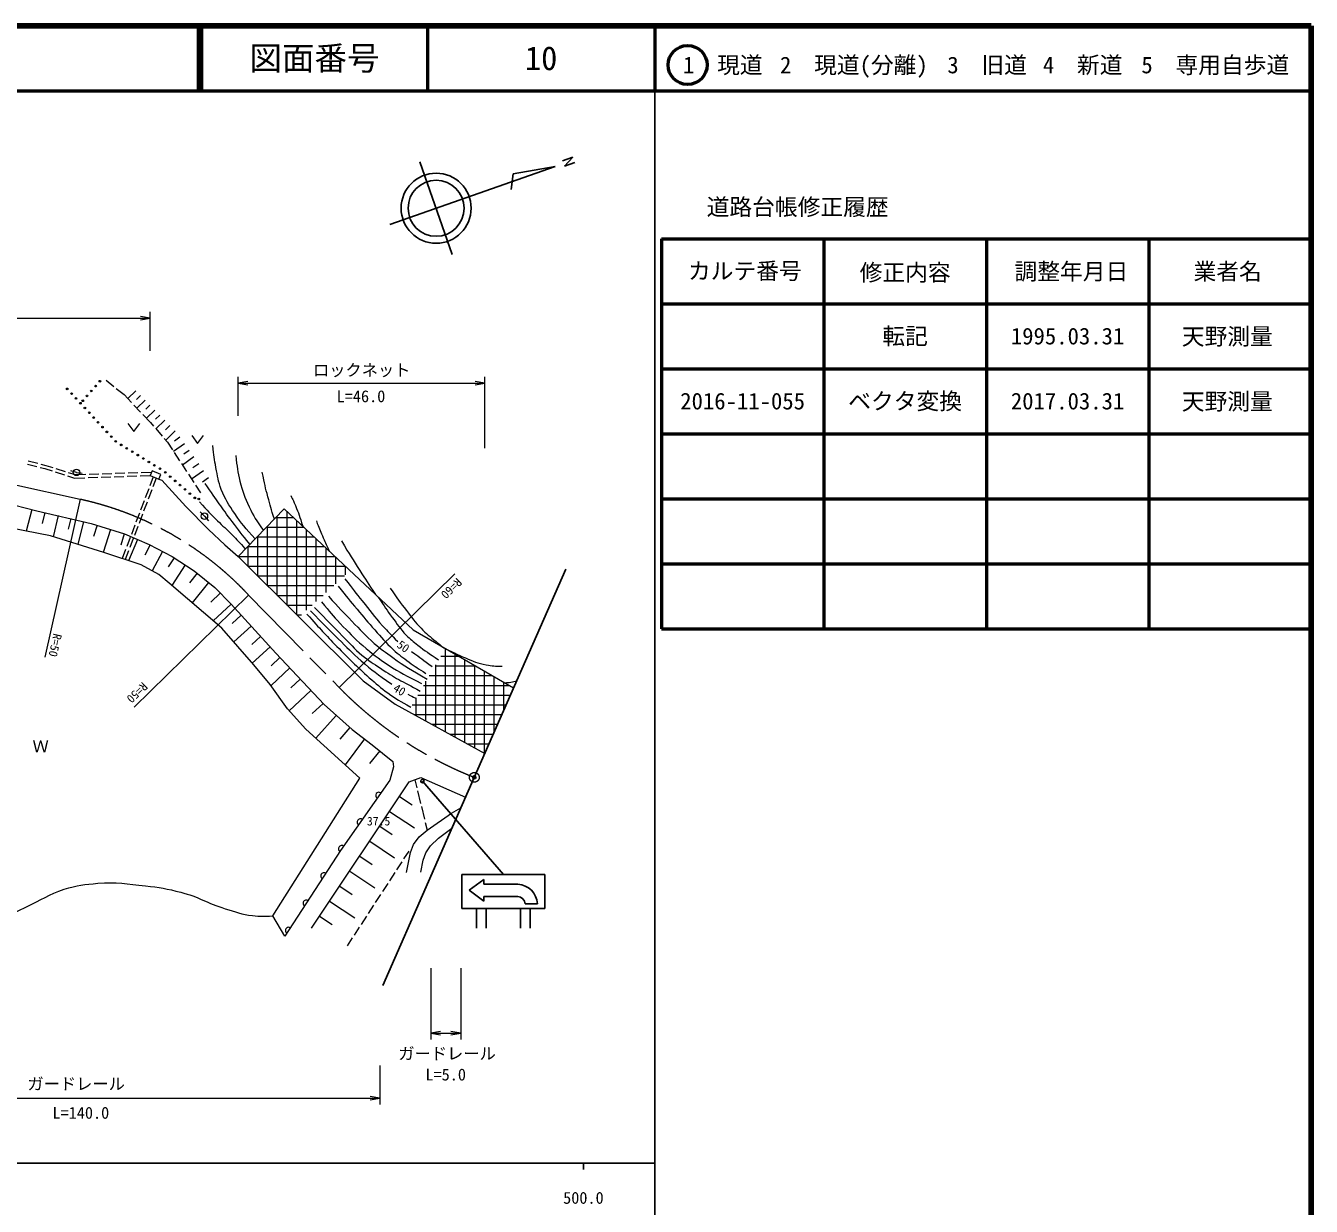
# Model space of a CAD drawing. Units: millimetres, scale not verified. Extents: x 40000 to 680000, y 20000 to 380000.
# Drawn here: x 482189 to 680000, y 198357 to 380000 of the extents above; entities that cross this region are included whole.
import ezdxf
from ezdxf.enums import TextEntityAlignment as Align

# ---------------------------------------------------------------- set-up
doc = ezdxf.new("R2010")
doc.units = ezdxf.units.MM
doc.header["$LTSCALE"] = 1000
doc.header["$PDMODE"] = 32
doc.header["$PDSIZE"] = 500
doc.linetypes.add('CHAIN', pattern=[18.5, 12, -1.5, 3.5, -1.5])
for name, color, linetype, lineweight in [('M-BMK', 2, 'CHAIN', 13), ('M-BMK-OTRS', 5, 'Continuous', 25), ('M-BMK-SRVR', 3, 'Continuous', 25), ('M-STR-HTXT', 7, 'Continuous', 13), ('M-STR-STRC', 7, 'Continuous', 25), ('M-TTL', 2, 'Continuous', 140), ('M-TTL-BAND', 7, 'Continuous', 25), ('M-TTL-FRAM', 2, 'Continuous', 50), ('M-TTL-LINE', 7, 'Continuous', 50), ('M-WORK', 1, 'Continuous', 13)]:
    doc.layers.add(name, color=color, linetype=linetype, lineweight=lineweight)
doc.layers.add('M-OTRS', color=6, linetype='Continuous')
doc.layers.add('M-TTL-TXT', color=7, linetype='Continuous')
doc.styles.add('ＭＳ ゴシック', font='')
doc.styles.get('ＭＳ ゴシック').set_extended_font_data('MS Gothic')

# ---------------------------------------------------------------- blocks, each defined once
blk = doc.blocks.new('open_arrow')
at = {"color": 0, "linetype": 'Continuous', "lineweight": -2}
blk.add_lwpolyline([(7.5, 1.25), (0, 0), (7.5, -1.25)], dxfattribs=at)

msp = doc.modelspace()

# ---------------------------------------------------------------- hatches: boundary and pattern name
at = {"layer": 'M-WORK'}
h = msp.add_hatch(dxfattribs=at)
h.set_pattern_fill('USER', color=256, style=0, pattern_type=2)
h.set_pattern_definition([(360, (523898, 295357), (0, 1500), []), (90, (523898, 295357), (-1500, 0), [])])
h.paths.add_polyline_path([(514875, 298345), (521980, 305649), (532106, 296134), (524242, 289015)])
h = msp.add_hatch(dxfattribs=at)
h.set_pattern_fill('USER', color=256, style=0, pattern_type=2)
h.set_pattern_definition([(360, (549777, 274010), (0, 1500), []), (90, (549777, 274010), (-1500, 0), [])])
h.paths.add_polyline_path([(541048, 274518), (546745, 284172), (557251, 278102), (552832, 268039)])

# ---------------------------------------------------------------- linework, layer by layer
at = {"layer": 'M-BMK'}
for p, q in [((480344, 309423), (490570, 307131)), ((516480, 292408), (530395, 278202))]:
    msp.add_line(p, q, dxfattribs=at)
msp.add_circle((551215, 264355), 750, dxfattribs=at)
for centre, radius, start, end in [((479945, 258273), 50000, 43.0544, 77.73078), ((573302, 320142), 60000, 224.34721, 248.40021)]:
    msp.add_arc(centre, radius, start, end, dxfattribs=at)
at = {"layer": 'M-BMK-OTRS'}
for p, q in [((551215, 264355), (565287, 296402)), ((537143, 232309), (551215, 264355))]:
    msp.add_line(p, q, dxfattribs=at)
at = {"layer": 'M-BMK-SRVR'}
for p, q in [((563641, 358319), (538217, 349429)), ((547825, 344799), (542846, 359037)), ((563641, 358319), (557184, 357202)), ((564809, 359225), (566379, 359774)), ((566379, 359774), (565089, 358409)), ((565089, 358409), (566662, 358969)), ((557184, 357202), (556878, 354813))]:
    msp.add_line(p, q, dxfattribs=at)
for radius in [5387, 4309]:
    msp.add_circle((545336, 351918), radius, dxfattribs=at)
at = {"layer": 'M-OTRS'}
msp.add_point((551215, 264355), dxfattribs=at)
at = {"layer": 'M-STR-HTXT'}
for p, q in [((437818, 335000), (501353, 335000)), ((501353, 330000), (501353, 336000)), ((514875, 320000), (514875, 326000)), ((514875, 325000), (552832, 325000)), ((552832, 315000), (552832, 326000)), ((490570, 307131), (485124, 282831)), ((530395, 278202), (548235, 295675)), ((516480, 292408), (498853, 275143)), ((544507, 235000), (544507, 224000)), ((549119, 235000), (549119, 224000)), ((544507, 225000), (549119, 225000)), ((536666, 220000), (536666, 214000)), ((444243, 215000), (536666, 215000))]:
    msp.add_line(p, q, dxfattribs=at)
at = {"layer": 'M-STR-STRC'}
for p, q in [((555704, 249407), (543235, 263778)), ((562048, 249407), (549298, 249407)), ((549298, 249407), (549298, 244157)), ((562048, 244157), (562048, 249407)), ((552673, 248657), (550423, 246970)), ((552673, 247907), (552673, 248657)), ((557923, 247907), (552673, 247907)), ((552673, 245282), (550423, 246970)), ((557923, 246032), (552673, 246032)), ((552673, 246032), (552673, 245282)), ((549298, 244157), (562048, 244157)), ((551548, 244157), (551548, 241157)), ((553048, 244157), (553048, 241157)), ((558298, 244157), (558298, 241157)), ((560923, 244907), (559048, 244907)), ((559798, 244157), (559798, 241157))]:
    msp.add_line(p, q, dxfattribs=at)
msp.add_circle((543235, 263778), 250, dxfattribs=at)
for radius, start, end in [(3193, 3.36646, 86.63354), (1326, 8.1301, 81.8699)]:
    msp.add_arc((557736, 244720), radius, start, end, dxfattribs=at)
at = {"layer": 'M-TTL'}
for p, q in [((680000, 380000), (40000, 380000)), ((680000, 20000), (680000, 380000))]:
    msp.add_line(p, q, dxfattribs=at)
at = {"layer": 'M-TTL-BAND'}
for p, q in [((579000, 20000), (579000, 370000)), ((40000, 205000), (579000, 205000)), ((568000, 205000), (568000, 204000))]:
    msp.add_line(p, q, dxfattribs=at)
at = {"layer": 'M-TTL-FRAM'}
for p, q in [((580000, 347197), (580000, 287197)), ((580000, 347197), (680000, 347197)), ((580000, 287197), (680000, 287197))]:
    msp.add_line(p, q, dxfattribs=at)
at = {"layer": 'M-TTL-LINE'}
for p, q in [((508747, 380000), (508747, 370000)), ((509247, 380000), (509247, 370000)), ((543997, 380000), (543997, 370000)), ((579000, 380000), (579000, 370000)), ((40000, 370000), (680000, 370000)), ((605000, 347197), (605000, 287197)), ((630000, 347197), (630000, 287197)), ((655000, 347197), (655000, 287197)), ((580000, 337197), (680000, 337197)), ((580000, 327197), (680000, 327197)), ((580000, 317197), (680000, 317197)), ((580000, 307197), (680000, 307197)), ((580000, 297197), (680000, 297197))]:
    msp.add_line(p, q, dxfattribs=at)
msp.add_circle((584031, 373958), 3000, dxfattribs=at)
at = {"layer": 'M-WORK'}
for p, q in [((494544, 325459), (495738, 324506)), ((496129, 324195), (497323, 323242)), ((497323, 323242), (498489, 322006)), ((499117, 323833), (497901, 322629)), ((499840, 323104), (499232, 322502)), ((498832, 321642), (499861, 320551)), ((500562, 322374), (499310, 321135)), ((501306, 321623), (500680, 321003)), ((502049, 320871), (500761, 319596)), ((497924, 318779), (498824, 317579)), ((498824, 317579), (499724, 318779)), ((500204, 320187), (501369, 318950)), ((501369, 318950), (501867, 318379)), ((502815, 320098), (502170, 319460)), ((503580, 319325), (502218, 317977)), ((504389, 318508), (503708, 317834)), ((502195, 318003), (503181, 316872)), ((505198, 317691), (503732, 316240)), ((505924, 316691), (505080, 316097)), ((507739, 316932), (508639, 315732)), ((508639, 315732), (509539, 316932)), ((503510, 316495), (504008, 315925)), ((504008, 315925), (504772, 314751)), ((506635, 315679), (504943, 314488)), ((507350, 314663), (506504, 314068)), ((482585, 313038), (484040, 312672)), ((484525, 312550), (485288, 312358)), ((505044, 314332), (505863, 313075)), ((506136, 312656), (506954, 311399)), ((508065, 313648), (506299, 312405)), ((508810, 312588), (507927, 311967)), ((482460, 312533), (483915, 312167)), ((484400, 312045), (485146, 311858)), ((485146, 311858), (486241, 311509)), ((485288, 312358), (486349, 312021)), ((486718, 311358), (488147, 310903)), ((486825, 311869), (488255, 311415)), ((488624, 310752), (489719, 310404)), ((488731, 311263), (489791, 310926)), ((490002, 311281), (489116, 311531)), ((489791, 310926), (491437, 310983)), ((490002, 311281), (490898, 311177)), ((491937, 311000), (493436, 311051)), ((493787, 310543), (495286, 310594)), ((493936, 311068), (495435, 311120)), ((495786, 310611), (497285, 310663)), ((495934, 311137), (497434, 311188)), ((497785, 310680), (499284, 310731)), ((497933, 311205), (499432, 311257)), ((499784, 310749), (501353, 310802)), ((499932, 311274), (501578, 311330)), ((501809, 310586), (501288, 309218)), ((501662, 311529), (501353, 310802)), ((501353, 310802), (502685, 310234)), ((502995, 310961), (501662, 311529)), ((502685, 310234), (502995, 310961)), ((507227, 310980), (508045, 309723)), ((509556, 311529), (507713, 310232)), ((489719, 310404), (491289, 310457)), ((491788, 310474), (493287, 310526)), ((501111, 308751), (500577, 307349)), ((502277, 310409), (501756, 309040)), ((508318, 309304), (509082, 308130)), ((510334, 310423), (509413, 309775)), ((500399, 306882), (499865, 305480)), ((500866, 306704), (500333, 305302)), ((501578, 308573), (501044, 307171)), ((483111, 305577), (482278, 302214)), ((485133, 305094), (484740, 303407)), ((499687, 305013), (499154, 303611)), ((500155, 304835), (499621, 303433)), ((509684, 304527), (509011, 305230)), ((487158, 304622), (486400, 301371)), ((489108, 304167), (488729, 302542)), ((491059, 303713), (490234, 300175)), ((493162, 303148), (492616, 301416)), ((498976, 303143), (498442, 301742)), ((499443, 302966), (498909, 301564)), ((509684, 304527), (510325, 303839)), ((495241, 302493), (494128, 298960)), ((497361, 301825), (496804, 300059)), ((498264, 301274), (497730, 299872)), ((499406, 300957), (498015, 297690)), ((498731, 301096), (498198, 299695)), ((497553, 299405), (497032, 298037)), ((498020, 299227), (497499, 297859)), ((501360, 300108), (500532, 298537)), ((503245, 299115), (501671, 296127)), ((505019, 298140), (504094, 296728)), ((506714, 297030), (504651, 293881)), ((508571, 295747), (507395, 294277)), ((510335, 294335), (507815, 291185)), ((512128, 292715), (510688, 291302)), ((513823, 290987), (511029, 288445)), ((515348, 289310), (513951, 288040)), ((516873, 287634), (514202, 285204)), ((518331, 286031), (516996, 284816)), ((519789, 284429), (517056, 281942)), ((522813, 281186), (519940, 278480)), ((521293, 282800), (519948, 281533)), ((524437, 279462), (523000, 278109)), ((526061, 277739), (522725, 274596)), ((527947, 275737), (526279, 274166)), ((529980, 273888), (526832, 270377)), ((532086, 271999), (530513, 270244)), ((534320, 270264), (531326, 266303)), ((536666, 268429), (535105, 266498)), ((542059, 263967), (542355, 262762)), ((539721, 261417), (541633, 260141)), ((542474, 262277), (542951, 260335)), ((543070, 259849), (543547, 257907)), ((538190, 259122), (542014, 256571)), ((543666, 257421), (543961, 256217)), ((536655, 256822), (538572, 255543)), ((535121, 254522), (538954, 251964)), ((533582, 252216), (535504, 250933)), ((539304, 250116), (540122, 251373)), ((540395, 251792), (541170, 252982)), ((532043, 249909), (535887, 247345)), ((538212, 248440), (539031, 249697)), ((530501, 247597), (532427, 246312)), ((537121, 246765), (537939, 248021)), ((536029, 245089), (536848, 246346)), ((528958, 245285), (532812, 242714)), ((534938, 243413), (535756, 244670)), ((527415, 242973), (529342, 241688)), ((533846, 241737), (534665, 242994)), ((531707, 238452), (532482, 239642)), ((532755, 240061), (533573, 241318))]:
    msp.add_line(p, q, dxfattribs=at)
for points in [[(502685, 310234), (503120, 310099), (506830, 306014), (510325, 302473), (512811, 300127), (514875, 298345), (534116, 279179), (539043, 275620), (552832, 268039)], [(478697, 306671), (483904, 305381), (492254, 303434), (497390, 301816), (501190, 300197), (504708, 298344), (508109, 296116), (511275, 293583), (513808, 291003), (520657, 283474), (528104, 275570), (532419, 271700), (535492, 269378), (538682, 266798), (538776, 265954)], [(514875, 298345), (521980, 305649), (541787, 287038), (557251, 278102)], [(522064, 239896), (520195, 243043), (533603, 264238), (525300, 271767), (522450, 274898), (519812, 278662), (517279, 281688), (512353, 287317), (504262, 294213), (502678, 295585), (499934, 297062), (494235, 298927), (486002, 301495), (477805, 303078), (469573, 303360), (461797, 302902), (454620, 301636), (445008, 297878)], [(538776, 265954), (538207, 263943), (530649, 253124), (522064, 239896)], [(526183, 241126), (541206, 263642), (542965, 264311), (549873, 261299)], [(540787, 249697), (541413, 252777), (541866, 253997), (542711, 255185), (543961, 256217), (547710, 258848), (549145, 259641)], [(542987, 249789), (543352, 251592), (543737, 252729), (544477, 253792), (545708, 254980), (547771, 256513)]]:
    msp.add_lwpolyline(points, dxfattribs=at)
for centre, radius in [((492943, 324550), 125), ((493601, 325303), 125), ((488577, 324124), 125), ((489256, 323389), 125), ((489934, 322654), 125), ((491626, 323045), 125), ((492284, 323798), 125), ((490612, 321919), 125), ((490967, 322293), 125), ((491290, 321184), 125), ((491968, 320449), 125), ((492646, 319714), 125), ((493324, 318979), 125), ((494003, 318244), 125), ((494681, 317510), 125), ((495359, 316775), 125), ((496037, 316040), 125), ((496883, 315509), 125), ((497735, 314984), 125), ((498586, 314460), 125), ((499438, 313935), 125), ((500289, 313411), 125), ((501140, 312886), 125), ((490002, 311281), 500), ((501992, 312362), 125), ((502843, 311837), 125), ((503670, 311280), 125), ((504427, 310626), 125), ((505183, 309971), 125), ((505939, 309317), 125), ((506695, 308662), 125), ((507451, 308008), 125), ((508207, 307354), 125), ((508818, 307182), 125), ((509684, 304527), 500)]:
    msp.add_circle(centre, radius, dxfattribs=at)
for centre, start, end in [((536540, 261557), 55.06012, 235.06012), ((533677, 257459), 55.06012, 235.06012), ((530813, 253360), 55.06012, 235.06012), ((528083, 249171), 57.019, 237.019), ((525361, 244977), 57.019, 237.019), ((522640, 240783), 57.019, 237.019)]:
    msp.add_arc(centre, 500, start, end, dxfattribs=at)
for points, knots in [([(517500, 301043), (515946, 302768), (515427, 303309), (514348, 304944), (513440, 306320), (512876, 307087), (512284, 308626), (511798, 309893), (511721, 310670), (511464, 312004), (511208, 313326), (511155, 313795), (510971, 315416)], [0, 0, 0, 0, 1, 1, 1, 2, 2, 2, 3, 3, 3, 4, 4, 4, 4]), ([(514524, 313868), (514710, 312038), (514776, 311439), (515158, 309928), (515558, 308343), (515866, 307465), (516565, 305987), (517276, 304485), (517652, 303948), (518767, 302346)], [0, 0, 0, 0, 1, 1, 1, 2, 2, 2, 3, 3, 3, 3]), ([(520450, 304076), (519941, 305707), (519805, 306153), (519450, 307500), (519061, 308973), (518958, 309473), (518570, 311300)], [0, 0, 0, 0, 1, 1, 1, 2, 2, 2, 2]), ([(516691, 300212), (515349, 301879), (514999, 302336), (513950, 303724), (512257, 305963), (511751, 306741), (509798, 309588)], [0, 0, 0, 0, 1, 1, 1, 2, 2, 2, 2]), ([(508954, 306726), (510232, 305321), (510575, 304932), (511675, 303841), (512535, 302988), (513078, 302572), (513926, 301707), (514755, 300862), (515021, 300560), (515972, 299473)], [0, 0, 0, 0, 1, 1, 1, 2, 2, 2, 3, 3, 3, 3]), ([(522968, 307735), (523335, 307002), (523427, 306785), (523695, 306163), (524216, 304955), (524330, 304505), (524814, 302986)], [0, 0, 0, 0, 1, 1, 1, 2, 2, 2, 2]), ([(526908, 303818), (527352, 302703), (527468, 302412), (527846, 301519), (528240, 300592), (528374, 300295), (528887, 299159)], [0, 0, 0, 0, 1, 1, 1, 2, 2, 2, 2]), ([(530755, 300722), (532115, 298509), (532463, 297936), (533593, 296172), (534525, 294716), (534828, 294253), (536011, 292465)], [0, 0, 0, 0, 1, 1, 1, 2, 2, 2, 2]), ([(445008, 297878), (445106, 296389), (445154, 295960), (445313, 294738), (445562, 292835), (445869, 291796), (446263, 289918), (446739, 287654), (447059, 286397), (447600, 284148), (448404, 280808), (449079, 278988), (449746, 275617), (450471, 271956), (450636, 269862), (451294, 266188), (452241, 260908), (452890, 257972), (453863, 252696), (454328, 250170), (454533, 248744), (455024, 246223), (455247, 245074), (455244, 244383), (455692, 243303), (455879, 242852), (456012, 242589), (456360, 242247), (457076, 241545), (457613, 241295), (458506, 240840), (459893, 240133), (460787, 239981), (462306, 239644), (463968, 239274), (464931, 239080), (466633, 239116), (468017, 239145), (468802, 239231), (470152, 239538), (472524, 240078), (473795, 240624), (476062, 241508), (478577, 242489), (479878, 243287), (482324, 244428), (484592, 245486), (485751, 246361), (488129, 247137), (490080, 247774), (491256, 247892), (493301, 248052), (496155, 248276), (497772, 247964), (500619, 247665), (502758, 247440), (503951, 247207), (506037, 246680), (508794, 245983), (510146, 244990), (512862, 244147), (514485, 243643), (515393, 243263), (517084, 243091), (518293, 242969), (518781, 242962), (520195, 243043)], [0, 0, 0, 0, 1, 1, 1, 2, 2, 2, 3, 3, 3, 4, 4, 4, 5, 5, 5, 6, 6, 6, 7, 7, 7, 8, 8, 8, 9, 9, 9, 10, 10, 10, 11, 11, 11, 12, 12, 12, 13, 13, 13, 14, 14, 14, 15, 15, 15, 16, 16, 16, 17, 17, 17, 18, 18, 18, 19, 19, 19, 20, 20, 20, 21, 21, 21, 22, 22, 22, 22]), ([(531286, 294912), (532582, 293244), (532917, 292815), (533983, 291487), (535185, 289990), (535811, 289109), (537103, 287688), (537991, 286710), (538303, 286381), (539448, 285248)], [0, 0, 0, 0, 1, 1, 1, 2, 2, 2, 3, 3, 3, 3]), ([(530271, 293774), (531664, 292039), (532025, 291586), (533180, 290209), (534228, 288960), (534815, 288260), (535900, 287043), (536972, 285840), (537531, 285121), (538715, 284029), (539617, 283198), (540187, 282805), (541178, 282082), (542159, 281366), (542510, 281142), (543758, 280347)], [0, 0, 0, 0, 1, 1, 1, 2, 2, 2, 3, 3, 3, 4, 4, 4, 5, 5, 5, 5]), ([(538272, 293486), (539427, 291799), (539740, 291324), (540770, 290003), (541618, 288915), (542077, 288288), (543021, 287283), (543840, 286412), (544400, 286028), (545320, 285266), (545860, 284818), (546146, 284538), (546745, 284172), (547179, 283908), (547463, 283836), (547923, 283620), (548669, 283269), (549068, 283027), (549834, 282719), (551057, 282226), (551740, 281882), (553039, 281655), (553993, 281489), (554384, 281459), (555510, 281452)], [0, 0, 0, 0, 1, 1, 1, 2, 2, 2, 3, 3, 3, 4, 4, 4, 5, 5, 5, 6, 6, 6, 7, 7, 7, 8, 8, 8, 8]), ([(527703, 291335), (529036, 289728), (529416, 289279), (530588, 288028), (531890, 286638), (532636, 285867), (534071, 284615), (535513, 283358), (536385, 282722), (537976, 281660), (539874, 280393), (540638, 280035), (543078, 278810)], [0, 0, 0, 0, 1, 1, 1, 2, 2, 2, 3, 3, 3, 4, 4, 4, 4]), ([(528759, 292214), (530487, 290346), (530940, 289852), (532382, 288380), (533708, 287026), (534392, 286201), (535830, 284967), (536894, 284054), (537543, 283606), (538680, 282786), (540657, 281358), (541414, 280961), (543962, 279457)], [0, 0, 0, 0, 1, 1, 1, 2, 2, 2, 3, 3, 3, 4, 4, 4, 4]), ([(536439, 292063), (537432, 290556), (537704, 290136), (538585, 288951), (539386, 287873), (539778, 287213), (540719, 286254), (541370, 285591), (541802, 285290), (542525, 284706), (543716, 283744), (544176, 283468), (545721, 282437)], [0, 0, 0, 0, 1, 1, 1, 2, 2, 2, 3, 3, 3, 4, 4, 4, 4]), ([(525452, 289470), (527618, 287055), (528209, 286398), (530060, 284510), (531958, 282573), (533031, 281493), (535056, 279690), (536135, 278729), (536736, 278180), (537906, 277333), (539215, 276385), (539744, 276106), (541435, 275174)], [0, 0, 0, 0, 1, 1, 1, 2, 2, 2, 3, 3, 3, 4, 4, 4, 4]), ([(526014, 289963), (528057, 287870), (528585, 287323), (530271, 285671), (531632, 284338), (532356, 283548), (533790, 282293), (535537, 280763), (536224, 280298), (538504, 278670)], [0, 0, 0, 0, 1, 1, 1, 2, 2, 2, 3, 3, 3, 3]), ([(526648, 290491), (528716, 288347), (529244, 287791), (530940, 286093), (532100, 284931), (532665, 284184), (533930, 283138), (534979, 282270), (535647, 281887), (536780, 281132), (539068, 279608), (539947, 279205), (542888, 277636)], [0, 0, 0, 0, 1, 1, 1, 2, 2, 2, 3, 3, 3, 4, 4, 4, 4]), ([(555849, 278912), (556319, 278927), (556470, 278930), (556860, 278999), (557211, 279062), (557341, 279100), (557745, 279227)], [0, 0, 0, 0, 1, 1, 1, 2, 2, 2, 2])]:
    msp.add_open_spline(points, degree=3, knots=knots, dxfattribs=at)
for points in [[(541559, 283724), (543154, 282563), (543154, 282563), (544749, 281402)], [(541002, 277157), (541613, 276835), (541613, 276835), (542225, 276512)]]:
    msp.add_open_spline(points, degree=3, dxfattribs=at)

# ---------------------------------------------------------------- block references
at = {"layer": 'M-STR-HTXT', "xscale": 200, "yscale": 200, "rotation": 180}
for p in [(501353, 335000), (552832, 325000), (549119, 225000), (536666, 215000)]:
    msp.add_blockref('open_arrow', p, dxfattribs=at)
at = {"layer": 'M-STR-HTXT', "xscale": 200, "yscale": 200}
for p in [(514875, 325000), (544507, 225000)]:
    msp.add_blockref('open_arrow', p, dxfattribs=at)

# ---------------------------------------------------------------- texts
at = {"layer": 'M-STR-HTXT', "style": 'ＭＳ ゴシック'}
for s, p in [('ロックネット', (533884, 327013)), ('ガードレール', (547022, 221861)), ('ガードレール', (489948, 217200))]:
    msp.add_text(s, height=1833, dxfattribs=at).set_placement(p, align=Align.MIDDLE_CENTER)
for s, p in [('L=46.0', (533779, 321524)), ('L=5.0', (546811, 217164)), ('L=140.0', (490674, 211276))]:
    msp.add_text(s, height=1833, dxfattribs=at).set_placement(p, align=Align.BOTTOM_CENTER)
for s, rotation, p in [('R=60', 224.405, (547707, 293412)), ('R=50', 257.367, (486734, 284678)), ('R=50', 224.405, (499340, 277382))]:
    msp.add_text(s, height=1320, rotation=rotation, dxfattribs=at).set_placement(p, align=Align.MIDDLE_CENTER)
at = {"layer": 'M-TTL-BAND', "style": 'ＭＳ ゴシック'}
msp.add_text('500.0', height=1833, dxfattribs=at).set_placement((568000, 198195), align=Align.BOTTOM_CENTER)
at = {"layer": 'M-TTL-TXT', "style": 'ＭＳ ゴシック'}
for s, height, p in [('図面番号', 3666, (526622, 375000)), ('10', 3666, (561497, 375000)), ('1\u3000現道', 2566, (589448, 373958)), ('2\u3000現道(分離)', 2566, (609619, 373958)), ('3\u3000旧道', 2566, (630121, 373958)), ('4\u3000新道', 2566, (644824, 373958)), ('5\u3000専用自歩道', 2566, (665228, 373958)), ('道路台帳修正履歴', 2566, (600968, 352113)), ('カルテ番号', 2566, (592839, 342277)), ('修正内容', 2566, (617509, 342023)), ('調整年月日', 2566, (643089, 342197)), ('業者名', 2566, (667134, 342197)), ('転記', 2566, (617500, 332245)), ('1995.03.31', 2566, (642500, 332245)), ('天野測量', 2566, (667077, 332189)), ('2016-11-055', 2566, (592500, 322245)), ('ベクタ変換', 2566, (617500, 322245)), ('2017.03.31', 2566, (642500, 322245)), ('天野測量', 2566, (667077, 322189))]:
    msp.add_text(s, height=height, dxfattribs=at).set_placement(p, align=Align.MIDDLE_CENTER)
at = {"layer": 'M-WORK', "style": 'ＭＳ ゴシック'}
for s, rotation, p in [('50', 324.162, (540290, 284494)), ('40', 328.799, (539704, 277817))]:
    msp.add_text(s, height=1320, rotation=rotation, dxfattribs=at).set_placement(p, align=Align.MIDDLE_CENTER)
for s, height, p in [('Ｗ', 1833, (484486, 269125)), ('37.5', 1320, (536492, 257609))]:
    msp.add_text(s, height=height, dxfattribs=at).set_placement(p, align=Align.MIDDLE_CENTER)

doc.saveas('drawing.dxf')
